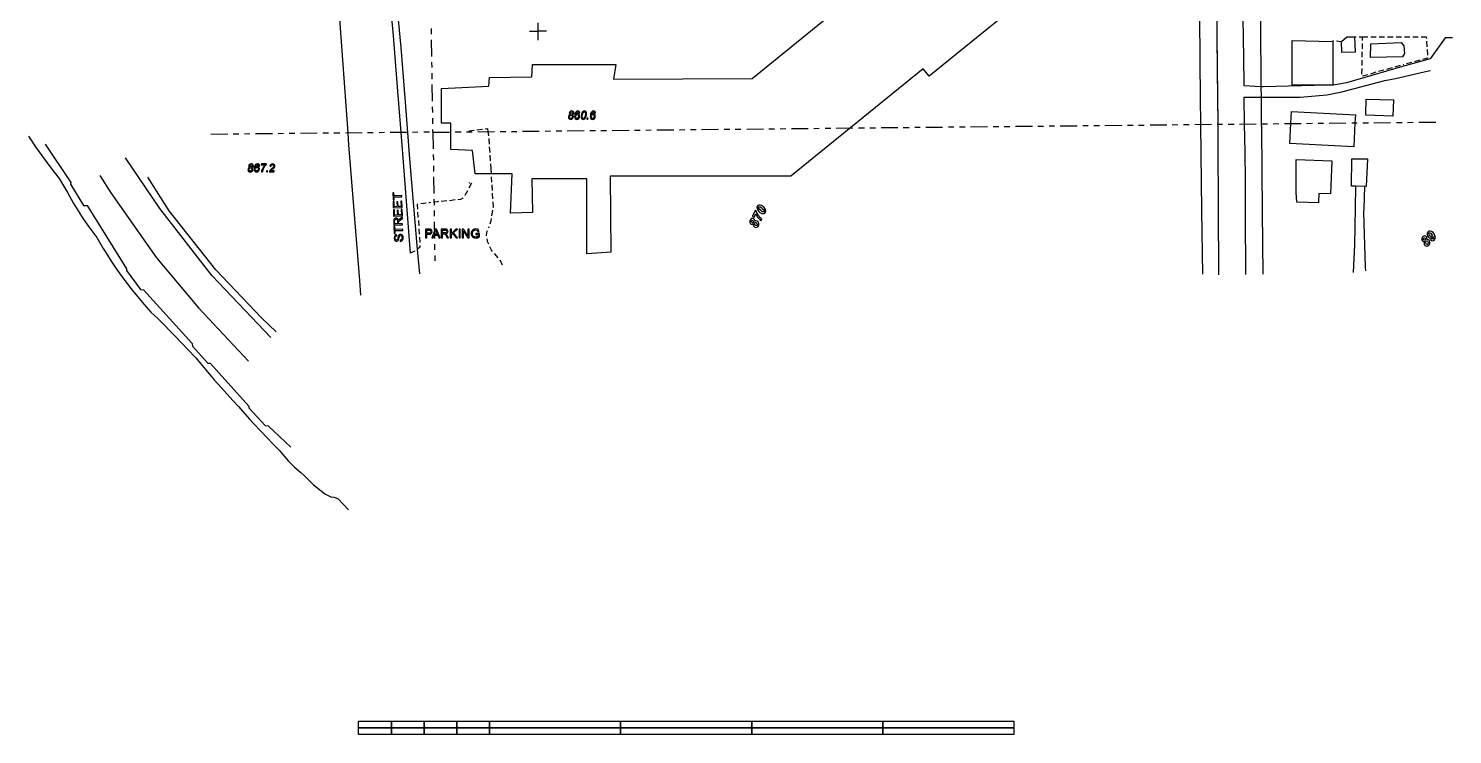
# Model space of a CAD drawing. Header units: feet. Extents: x -3749 to 14959, y 505 to 21005.
# Drawn here: x -3693 to 13255, y 505 to 8911 of the extents above; entities that cross this region are included whole.
import ezdxf

# ---------------------------------------------------------------- set-up
doc = ezdxf.new("R2010")
doc.units = ezdxf.units.FT
doc.layers.add('Topo', color=7, linetype='CONTINUOUS')

msp = doc.modelspace()

# ---------------------------------------------------------------- linework, layer by layer
at = {"layer": 'Topo', "color": 7}
for points in [[(627, 9989), (635, 9893), (667, 9429), (739, 8685), (787, 8085)], [(595, 9385), (647, 8825)], [(595, 9385), (647, 8825)], [(-17, 9269), (-5, 9189), (107, 7669)], [(10459, 8457), (10451, 9237), (10451, 9309)], [(10459, 8409), (10451, 9225)], [(10967, 9289), (10975, 8361)], [(10243, 9073), (10247, 8517), (10251, 8093)], [(10775, 8269), (10767, 8817), (10763, 9021)], [(647, 8825), (691, 8265)], [(647, 8825), (691, 8265)], [(2271, 8877), (2371, 8877)], [(2371, 8977), (2371, 8773)], [(2471, 8877), (2371, 8877)], [(13255, 8801), (13167, 8801), (12991, 8549), (12631, 8449)], [(10467, 7773), (10459, 8457)], [(10467, 7773), (10459, 8409)], [(10975, 8361), (10975, 8237)], [(10979, 8093), (11443, 8093), (11759, 8121), (11939, 8157), (12451, 8293), (12575, 8317)], [(12631, 8449), (12307, 8357), (11995, 8265), (11903, 8249), (11839, 8237), (11831, 8237)], [(12575, 8317), (12971, 8405), (12995, 8409)], [(691, 8265), (739, 7673)], [(691, 8265), (739, 7673)], [(10775, 8229), (10775, 8269)], [(10975, 8217), (10775, 8229)], [(11759, 8237), (11003, 8217), (10975, 8217)], [(10975, 8237), (10975, 8217)], [(10975, 8217), (10979, 8093)], [(787, 8085), (819, 7673)], [(10251, 8093), (10255, 7769)], [(10779, 7777), (10775, 8093)], [(10775, 8093), (10979, 8093)], [(10979, 8093), (10979, 7777)], [(107, 7669), (107, 7665)], [(107, 7665), (115, 7525), (247, 5909), (259, 5737)], [(739, 7673), (739, 7673)], [(739, 7673), (739, 7673)], [(739, 7673), (763, 7369)], [(739, 7673), (763, 7369)], [(819, 7673), (819, 7673)], [(819, 7673), (843, 7361), (935, 6281)], [(10255, 7769), (10255, 7769)], [(10255, 7769), (10267, 6741)], [(10467, 7773), (10467, 7773)], [(10467, 7773), (10467, 7773)], [(10467, 7637), (10467, 7773)], [(10467, 7637), (10467, 7773)], [(10467, 7553), (10467, 7637)], [(10467, 7553), (10467, 7637)], [(10779, 7777), (10779, 7777)], [(10787, 7437), (10779, 7777)], [(10979, 7777), (10979, 7777)], [(10979, 7777), (10983, 7725)], [(10983, 7725), (10991, 6729)], [(-3493, 7533), (-3189, 7077), (-3193, 7057), (-3037, 6805), (-2993, 6805), (-2525, 6049), (-2525, 6029), (-2361, 5805), (-2325, 5801), (-1745, 5161), (-1741, 5129), (-1557, 4925), (-1529, 4925), (-1069, 4413), (-1069, 4393), (-877, 4185), (-841, 4181), (-569, 3925)], [(10471, 6761), (10467, 7553)], [(10471, 6761), (10467, 7553)], [(-809, 5233), (-1505, 5965), (-2129, 6769), (-2537, 7369)], [(763, 7369), (851, 6237)], [(763, 7369), (851, 6237)], [(10791, 6665), (10791, 7101), (10787, 7437)], [(-2845, 7161), (-2713, 6953), (-2169, 6181), (-1669, 5585), (-1073, 4949)], [(-745, 5301), (-921, 5465), (-1465, 6037), (-2017, 6741), (-2273, 7141)], [(12099, 6773), (12103, 7033)], [(12203, 6769), (12211, 7029)], [(10267, 6741), (10279, 5985)], [(10475, 5977), (10475, 5993), (10471, 6761)], [(10475, 5993), (10471, 6761)], [(10795, 5981), (10795, 6013), (10791, 6665)], [(10991, 6729), (10999, 5985)], [(12075, 6005), (12091, 6337), (12099, 6773)], [(12223, 6025), (12219, 6073), (12199, 6725), (12203, 6769)], [(935, 6281), (959, 5989)]]:
    msp.add_lwpolyline(points, dxfattribs=at)
at = {"layer": 'Topo', "color": 1}
for points in [[(8547, 9577), (7027, 8345), (6955, 8429), (5379, 7153)], [(5379, 7153), (3231, 7153), (3239, 6249), (2951, 6229), (2951, 7121), (2299, 7121), (2307, 6721), (2043, 6713), (2063, 7181), (1623, 7181), (1591, 7457), (1335, 7469), (1335, 7785), (1223, 7785), (1223, 8197), (1787, 8225), (1795, 8329), (2299, 8337), (2307, 8481), (3299, 8481), (3271, 8309), (4919, 8317), (6291, 9433)], [(1103, 8845), (1103, 8909)], [(12095, 8629), (11939, 8625), (11935, 8757), (11999, 8813), (12087, 8813), (12095, 8629)], [(12087, 8813), (12107, 8813)], [(12143, 8813), (12183, 8813)], [(12183, 8769), (12183, 8813)], [(12183, 8813), (12247, 8813)], [(12283, 8813), (12347, 8813)], [(12383, 8813), (12447, 8813)], [(12483, 8813), (12547, 8813)], [(12583, 8813), (12647, 8813)], [(12683, 8813), (12747, 8813)], [(12783, 8813), (12847, 8813)], [(12883, 8813), (12927, 8813)], [(12927, 8813), (12943, 8813), (12947, 8793)], [(1107, 8577), (1103, 8777)], [(11831, 8757), (11831, 8237), (11759, 8237), (11347, 8237), (11347, 8661), (11347, 8769), (11831, 8757)], [(11831, 8769), (11839, 8769)], [(11875, 8765), (11935, 8757)], [(12183, 8669), (12183, 8733)], [(12675, 8705), (12683, 8613), (12659, 8573), (12279, 8565), (12283, 8729), (12643, 8745), (12675, 8705)], [(12947, 8761), (12951, 8693)], [(12955, 8661), (12959, 8593)], [(1111, 8445), (1107, 8509)], [(12179, 8569), (12179, 8633)], [(12179, 8469), (12179, 8533)], [(12671, 8477), (12667, 8477)], [(12675, 8477), (12671, 8477)], [(12771, 8505), (12707, 8489)], [(12867, 8533), (12803, 8513)], [(12959, 8561), (12959, 8557), (12899, 8541)], [(1111, 8309), (1111, 8377)], [(12175, 8369), (12179, 8433)], [(12247, 8361), (12183, 8345)], [(12343, 8389), (12279, 8369)], [(12439, 8413), (12375, 8397)], [(12535, 8441), (12471, 8421)], [(12631, 8469), (12567, 8449)], [(1115, 8045), (1111, 8245)], [(1119, 7909), (1115, 7977)], [(12551, 8061), (12543, 7869), (12223, 7877), (12227, 8069), (12551, 8061)], [(1119, 7777), (1119, 7845)], [(2755, 7885), (2747, 7881), (2739, 7877), (2735, 7865), (2735, 7857), (2735, 7845), (2743, 7837), (2751, 7833), (2759, 7829), (2775, 7833), (2783, 7841), (2791, 7853), (2795, 7865), (2791, 7877), (2783, 7885), (2791, 7889), (2795, 7893), (2799, 7897), (2799, 7905), (2799, 7913), (2791, 7921), (2783, 7925), (2771, 7929), (2759, 7925), (2751, 7917), (2747, 7909), (2743, 7901), (2747, 7893), (2755, 7885)], [(2747, 7857), (2747, 7865), (2751, 7873), (2759, 7877), (2767, 7877), (2779, 7873), (2779, 7869), (2783, 7865), (2779, 7857), (2779, 7849), (2771, 7845), (2763, 7841), (2755, 7845), (2747, 7849), (2747, 7857)], [(2755, 7901), (2759, 7909), (2763, 7913), (2775, 7917), (2783, 7913), (2787, 7909), (2787, 7905), (2787, 7897), (2783, 7893), (2779, 7893), (2771, 7889), (2759, 7893), (2755, 7897), (2755, 7901)], [(2823, 7885), (2827, 7901), (2835, 7905), (2839, 7913), (2843, 7917), (2847, 7917), (2855, 7913), (2863, 7905), (2871, 7905), (2871, 7913), (2863, 7921), (2859, 7925), (2851, 7929), (2835, 7925), (2823, 7913), (2811, 7893), (2811, 7877), (2807, 7865), (2811, 7849), (2815, 7837), (2823, 7833), (2835, 7829), (2847, 7833), (2859, 7841), (2867, 7853), (2867, 7869), (2867, 7881), (2859, 7889), (2855, 7893), (2843, 7897), (2835, 7893), (2823, 7885)], [(2819, 7861), (2823, 7869), (2827, 7877), (2831, 7881), (2839, 7885), (2847, 7881), (2851, 7881), (2855, 7873), (2855, 7865), (2851, 7853), (2843, 7845), (2835, 7841), (2831, 7845), (2823, 7849), (2823, 7853), (2819, 7861)], [(2883, 7865), (2883, 7849), (2891, 7837), (2899, 7833), (2907, 7829), (2919, 7833), (2927, 7837), (2935, 7849), (2943, 7865), (2947, 7881), (2947, 7897), (2947, 7909), (2939, 7921), (2931, 7925), (2923, 7929), (2911, 7925), (2903, 7921), (2895, 7909), (2891, 7901), (2887, 7889), (2883, 7865)], [(2895, 7861), (2895, 7869), (2899, 7881), (2903, 7897), (2907, 7905), (2915, 7913), (2923, 7917), (2927, 7913), (2931, 7913), (2935, 7905), (2935, 7897), (2935, 7885), (2931, 7873), (2927, 7857), (2919, 7849), (2915, 7845), (2907, 7841), (2903, 7845), (2895, 7849), (2895, 7853), (2895, 7861)], [(2951, 7833), (2963, 7833), (2967, 7845), (2955, 7845), (2951, 7833)], [(3007, 7885), (3015, 7901), (3019, 7905), (3023, 7913), (3027, 7917), (3031, 7917), (3039, 7913), (3047, 7905), (3055, 7905), (3055, 7913), (3047, 7921), (3043, 7925), (3035, 7929), (3019, 7925), (3007, 7913), (2995, 7893), (2995, 7877), (2991, 7865), (2995, 7849), (2999, 7837), (3007, 7833), (3019, 7829), (3031, 7833), (3043, 7841), (3051, 7853), (3051, 7869), (3051, 7881), (3043, 7889), (3039, 7893), (3027, 7897), (3019, 7893), (3007, 7885)], [(3003, 7861), (3007, 7869), (3011, 7877), (3015, 7881), (3023, 7885), (3031, 7881), (3035, 7881), (3039, 7873), (3039, 7865), (3035, 7853), (3027, 7845), (3019, 7841), (3015, 7845), (3007, 7849), (3007, 7853), (3003, 7861)], [(12099, 7881), (12091, 7789), (12079, 7501), (11319, 7541), (11331, 7781), (11339, 7921), (12099, 7881)], [(12719, 7793), (12787, 7797)], [(12855, 7797), (13055, 7797)], [(-1321, 7653), (-1521, 7649)], [(-1189, 7653), (-1257, 7653)], [(-1057, 7657), (-1121, 7653)], [(-789, 7657), (-989, 7657)], [(-657, 7661), (-721, 7657)], [(-521, 7661), (-589, 7661)], [(-257, 7665), (-457, 7661)], [(-121, 7665), (-189, 7665)], [(11, 7665), (-57, 7665)], [(279, 7669), (79, 7665)], [(411, 7669), (343, 7669)], [(543, 7673), (479, 7669)], [(811, 7673), (611, 7673)], [(943, 7677), (879, 7673)], [(1079, 7677), (1011, 7677)], [(1119, 7677), (1119, 7709)], [(1119, 7677), (1123, 7477)], [(1119, 7677), (1319, 7677)], [(1387, 7681), (1455, 7681)], [(1519, 7681), (1587, 7681)], [(1611, 7697), (1547, 7689)], [(1711, 7709), (1643, 7701)], [(1655, 7681), (1855, 7685)], [(1779, 7685), (1779, 7685), (1775, 7717), (1743, 7713)], [(1787, 7633), (1779, 7685)], [(1919, 7685), (1987, 7685)], [(2055, 7685), (2119, 7685)], [(2187, 7689), (2387, 7689)], [(2455, 7689), (2519, 7693)], [(2587, 7693), (2655, 7693)], [(2719, 7693), (2919, 7697)], [(2987, 7697), (3055, 7697)], [(3119, 7697), (3187, 7697)], [(3255, 7697), (3455, 7701)], [(3519, 7701), (3587, 7701)], [(3655, 7701), (3719, 7705)], [(3787, 7705), (3987, 7705)], [(4055, 7705), (4119, 7709)], [(4187, 7709), (4255, 7709)], [(4319, 7709), (4519, 7713)], [(4587, 7713), (4655, 7713)], [(4719, 7713), (4787, 7713)], [(4855, 7713), (5055, 7717)], [(5119, 7717), (5187, 7717)], [(5255, 7717), (5319, 7721)], [(5387, 7721), (5587, 7721)], [(5655, 7721), (5719, 7725)], [(5787, 7725), (5855, 7725)], [(5919, 7725), (6119, 7729)], [(6187, 7729), (6255, 7729)], [(6319, 7729), (6387, 7729)], [(6455, 7733), (6655, 7733)], [(6719, 7733), (6787, 7733)], [(6855, 7737), (6919, 7737)], [(6987, 7737), (7187, 7737)], [(7255, 7741), (7319, 7741)], [(7387, 7741), (7455, 7741)], [(7519, 7741), (7719, 7745)], [(7787, 7745), (7855, 7745)], [(7919, 7745), (7987, 7745)], [(8055, 7749), (8255, 7749)], [(8319, 7749), (8387, 7749)], [(8455, 7753), (8519, 7753)], [(8587, 7753), (8787, 7753)], [(8855, 7757), (8919, 7757)], [(8987, 7757), (9055, 7757)], [(9119, 7757), (9319, 7761)], [(9387, 7761), (9455, 7761)], [(9519, 7761), (9587, 7761)], [(9655, 7765), (9855, 7765)], [(9919, 7765), (9987, 7769)], [(10055, 7769), (10119, 7769)], [(10187, 7769), (10387, 7773)], [(10455, 7773), (10519, 7773)], [(10587, 7773), (10655, 7773)], [(10719, 7773), (10919, 7777)], [(10987, 7777), (11055, 7777)], [(11119, 7777), (11187, 7781)], [(11255, 7781), (11455, 7781)], [(11519, 7781), (11587, 7785)], [(11655, 7785), (11719, 7785)], [(11787, 7785), (11987, 7789)], [(12055, 7789), (12119, 7789)], [(12187, 7789), (12255, 7789)], [(12319, 7789), (12519, 7793)], [(12587, 7793), (12655, 7793)], [(1795, 7533), (1791, 7585), (1791, 7601)], [(1803, 7433), (1795, 7501)], [(-1061, 7257), (-1069, 7253), (-1073, 7249), (-1077, 7241), (-1081, 7229), (-1077, 7221), (-1073, 7209), (-1065, 7205), (-1053, 7205), (-1041, 7205), (-1029, 7213), (-1021, 7225), (-1021, 7237), (-1025, 7249), (-1033, 7257), (-1025, 7261), (-1017, 7265), (-1013, 7273), (-1013, 7277), (-1017, 7285), (-1021, 7293), (-1029, 7301), (-1041, 7301), (-1053, 7297), (-1065, 7293), (-1069, 7285), (-1069, 7277), (-1069, 7265), (-1061, 7257)], [(-1057, 7273), (-1057, 7281), (-1049, 7285), (-1041, 7289), (-1029, 7285), (-1025, 7281), (-1025, 7277), (-1029, 7273), (-1029, 7269), (-1037, 7265), (-1045, 7265), (-1053, 7265), (-1057, 7269), (-1057, 7273)], [(-989, 7257), (-985, 7273), (-981, 7281), (-977, 7285), (-969, 7289), (-965, 7289), (-957, 7285), (-953, 7277), (-941, 7277), (-945, 7289), (-949, 7293), (-957, 7301), (-965, 7301), (-981, 7297), (-993, 7285), (-1001, 7265), (-1005, 7253), (-1005, 7237), (-1005, 7221), (-997, 7213), (-989, 7205), (-977, 7205), (-965, 7205), (-957, 7213), (-949, 7225), (-945, 7241), (-949, 7253), (-953, 7261), (-961, 7269), (-969, 7269), (-981, 7265), (-989, 7257)], [(-921, 7205), (-909, 7205), (-901, 7229), (-893, 7253), (-881, 7273), (-865, 7289), (-861, 7301), (-921, 7301), (-925, 7289), (-877, 7289), (-889, 7273), (-901, 7261), (-917, 7229), (-921, 7217), (-921, 7205)], [(-829, 7205), (-769, 7205), (-769, 7217), (-813, 7217), (-805, 7225), (-801, 7229), (-793, 7237), (-781, 7241), (-773, 7249), (-769, 7253), (-765, 7257), (-761, 7265), (-761, 7277), (-765, 7289), (-773, 7297), (-789, 7301), (-801, 7297), (-809, 7293), (-817, 7285), (-821, 7273), (-809, 7269), (-805, 7277), (-801, 7285), (-793, 7289), (-789, 7289), (-781, 7289), (-777, 7285), (-773, 7281), (-773, 7273), (-773, 7269), (-781, 7257), (-785, 7253), (-793, 7249), (-805, 7237), (-813, 7229), (-821, 7221), (-829, 7205)], [(1123, 7409), (1127, 7345)], [(1807, 7337), (1803, 7401)], [(1815, 7241), (1811, 7301)], [(11819, 7337), (11803, 6941), (11663, 6945), (11659, 6837), (11403, 6845), (11395, 6961), (11395, 7353), (11819, 7337)], [(12243, 7361), (12227, 7029), (12103, 7033), (12051, 7033), (12055, 7361), (12243, 7361)], [(-1069, 7229), (-1065, 7237), (-1061, 7245), (-1057, 7249), (-1049, 7253), (-1037, 7249), (-1033, 7241), (-1033, 7237), (-1033, 7229), (-1037, 7225), (-1045, 7217), (-1053, 7217), (-1061, 7217), (-1065, 7221), (-1069, 7229)], [(-993, 7233), (-993, 7241), (-989, 7249), (-981, 7257), (-973, 7257), (-969, 7257), (-961, 7253), (-957, 7245), (-957, 7241), (-961, 7229), (-969, 7217), (-977, 7217), (-985, 7217), (-989, 7221), (-993, 7225), (-993, 7233)], [(-861, 7205), (-849, 7205), (-849, 7217), (-861, 7217), (-861, 7205)], [(1127, 7277), (1127, 7209)], [(1127, 7145), (1131, 6945)], [(1819, 7181), (1815, 7241)], [(1823, 7081), (1819, 7145)], [(751, 6905), (751, 6921), (659, 6917), (655, 6953), (643, 6953), (647, 6869), (659, 6869), (659, 6905), (751, 6905)], [(1531, 6977), (1499, 6921), (1499, 6921)], [(1579, 7069), (1547, 7009)], [(1551, 7073), (1563, 7077)], [(1831, 6981), (1827, 7049)], [(1835, 6881), (1831, 6949)], [(755, 6781), (751, 6857), (739, 6857), (743, 6793), (707, 6793), (703, 6849), (691, 6849), (695, 6793), (659, 6789), (659, 6853), (647, 6853), (647, 6777), (755, 6781)], [(939, 6821), (935, 6821), (939, 6761)], [(1039, 6833), (975, 6825)], [(1079, 6837), (1071, 6837)], [(1091, 6841), (1079, 6837)], [(1131, 6845), (1127, 6845)], [(1131, 6877), (1135, 6809)], [(1135, 6845), (1131, 6845)], [(1187, 6853), (1175, 6849), (1135, 6845)], [(1287, 6861), (1219, 6853)], [(1387, 6869), (1319, 6861)], [(1479, 6893), (1475, 6889), (1447, 6873), (1419, 6869)], [(1839, 6781), (1843, 6789), (1839, 6849)], [(5027, 6713), (5043, 6705), (5059, 6709), (5071, 6713), (5079, 6725), (5083, 6737), (5079, 6753), (5075, 6765), (5063, 6781), (5047, 6793), (5031, 6805), (5015, 6809), (4999, 6809), (4987, 6805), (4979, 6793), (4975, 6781), (4979, 6765), (4987, 6749), (4999, 6733), (5011, 6721), (5027, 6713)], [(5043, 6729), (5031, 6737), (5019, 6749), (5003, 6761), (4995, 6773), (4995, 6781), (4995, 6785), (5003, 6789), (5007, 6789), (5015, 6789), (5027, 6781), (5039, 6769), (5055, 6757), (5063, 6745), (5063, 6737), (5063, 6733), (5059, 6729), (5055, 6729), (5051, 6729), (5043, 6729)], [(759, 6681), (755, 6757), (743, 6757), (747, 6693), (711, 6693), (707, 6749), (695, 6749), (699, 6693), (663, 6689), (663, 6753), (651, 6753), (651, 6677), (759, 6681)], [(759, 6573), (759, 6585), (715, 6585), (711, 6601), (711, 6609), (715, 6613), (723, 6621), (727, 6625), (735, 6633), (759, 6649), (759, 6665), (731, 6645), (715, 6633), (711, 6625), (707, 6637), (699, 6649), (691, 6653), (683, 6653), (671, 6653), (667, 6649), (659, 6645), (655, 6637), (655, 6629), (655, 6617), (655, 6569), (759, 6573)], [(699, 6585), (667, 6585), (663, 6617), (667, 6625), (671, 6633), (675, 6637), (683, 6641), (691, 6637), (699, 6629), (699, 6621), (699, 6613), (699, 6585)], [(939, 6725), (943, 6661)], [(947, 6625), (951, 6561)], [(1135, 6745), (1135, 6677)], [(1803, 6585), (1815, 6625), (1819, 6649)], [(1823, 6681), (1835, 6749)], [(4931, 6585), (4931, 6573), (4935, 6561), (4943, 6553), (4951, 6545), (4963, 6541), (4975, 6545), (4987, 6549), (4995, 6561), (4999, 6569), (4999, 6581), (4999, 6589), (4995, 6597), (4991, 6609), (4979, 6617), (4963, 6621), (4959, 6621), (4951, 6617), (4951, 6625), (4947, 6633), (4943, 6641), (4935, 6645), (4927, 6649), (4915, 6649), (4903, 6641), (4895, 6629), (4891, 6621), (4891, 6609), (4891, 6601), (4895, 6593), (4899, 6585), (4907, 6581), (4919, 6581), (4931, 6585)], [(4919, 6601), (4911, 6609), (4911, 6613), (4911, 6621), (4919, 6625), (4927, 6625), (4931, 6621), (4935, 6617), (4935, 6609), (4935, 6605), (4927, 6597), (4923, 6597), (4919, 6601)], [(4939, 6661), (4963, 6705), (4979, 6669), (5007, 6641), (5015, 6629), (5023, 6621), (5035, 6641), (5027, 6649), (5015, 6661), (4995, 6685), (4979, 6713), (4971, 6725), (4971, 6733), (4955, 6745), (4923, 6677), (4939, 6661)], [(763, 6505), (763, 6521), (671, 6517), (667, 6553), (655, 6553), (659, 6469), (671, 6469), (671, 6505), (763, 6505)], [(731, 6373), (743, 6377), (751, 6381), (759, 6389), (763, 6397), (767, 6405), (767, 6421), (767, 6429), (763, 6441), (759, 6449), (751, 6453), (743, 6457), (735, 6457), (727, 6457), (719, 6453), (715, 6449), (707, 6441), (707, 6429), (703, 6417), (699, 6401), (695, 6393), (691, 6393), (687, 6389), (679, 6393), (675, 6397), (671, 6405), (671, 6413), (671, 6425), (675, 6433), (679, 6437), (691, 6441), (687, 6453), (679, 6453), (671, 6449), (663, 6433), (659, 6413), (663, 6393), (667, 6385), (675, 6381), (679, 6377), (687, 6377), (695, 6377), (703, 6381), (707, 6385), (711, 6393), (715, 6401), (715, 6413), (719, 6425), (723, 6433), (727, 6441), (735, 6445), (747, 6441), (751, 6433), (755, 6421), (751, 6401), (747, 6397), (743, 6393), (731, 6389), (731, 6373)], [(951, 6525), (955, 6461)], [(1031, 6417), (1047, 6417), (1047, 6461), (1071, 6461), (1091, 6461), (1099, 6469), (1107, 6481), (1111, 6493), (1107, 6505), (1099, 6517), (1087, 6521), (1079, 6521), (1071, 6521), (1031, 6521), (1031, 6417)], [(1047, 6473), (1047, 6509), (1071, 6509), (1079, 6509), (1083, 6509), (1091, 6501), (1095, 6493), (1095, 6485), (1091, 6477), (1083, 6473), (1071, 6473), (1047, 6473)], [(1107, 6417), (1123, 6417), (1135, 6449), (1179, 6449), (1191, 6417), (1207, 6417), (1163, 6521), (1147, 6521), (1107, 6417)], [(1135, 6609), (1139, 6409)], [(1139, 6461), (1147, 6489), (1155, 6509), (1159, 6501), (1163, 6489), (1175, 6461), (1139, 6461)], [(1219, 6417), (1235, 6417), (1235, 6465), (1247, 6465), (1255, 6465), (1263, 6461), (1271, 6453), (1275, 6449), (1279, 6441), (1291, 6417), (1307, 6417), (1291, 6445), (1279, 6461), (1271, 6465), (1287, 6469), (1295, 6477), (1299, 6485), (1303, 6493), (1299, 6501), (1295, 6509), (1291, 6517), (1287, 6521), (1275, 6521), (1263, 6521), (1219, 6521), (1219, 6417)], [(1235, 6477), (1235, 6509), (1267, 6509), (1275, 6509), (1283, 6505), (1287, 6501), (1287, 6493), (1283, 6485), (1275, 6477), (1271, 6477), (1263, 6477), (1235, 6477)], [(1327, 6417), (1343, 6417), (1343, 6453), (1359, 6469), (1399, 6417), (1415, 6417), (1367, 6477), (1415, 6521), (1395, 6521), (1343, 6469), (1343, 6521), (1327, 6521), (1327, 6417)], [(1431, 6417), (1443, 6417), (1443, 6521), (1431, 6521), (1431, 6417)], [(1467, 6417), (1483, 6417), (1483, 6497), (1535, 6417), (1551, 6417), (1551, 6521), (1535, 6521), (1535, 6441), (1483, 6521), (1467, 6521), (1467, 6417)], [(1631, 6457), (1659, 6457), (1659, 6437), (1655, 6433), (1647, 6429), (1639, 6429), (1627, 6425), (1619, 6429), (1607, 6429), (1599, 6437), (1595, 6445), (1591, 6457), (1591, 6469), (1591, 6481), (1595, 6489), (1599, 6501), (1611, 6509), (1627, 6513), (1643, 6509), (1651, 6501), (1659, 6489), (1671, 6493), (1667, 6501), (1663, 6509), (1659, 6517), (1651, 6521), (1627, 6525), (1615, 6521), (1599, 6517), (1591, 6509), (1583, 6497), (1575, 6485), (1575, 6469), (1575, 6453), (1583, 6441), (1591, 6429), (1603, 6421), (1615, 6417), (1631, 6413), (1639, 6417), (1651, 6417), (1663, 6425), (1675, 6429), (1675, 6469), (1631, 6469), (1631, 6457)], [(1759, 6441), (1759, 6449), (1767, 6497), (1771, 6505)], [(1783, 6537), (1787, 6541)], [(1787, 6541), (1791, 6553)], [(4963, 6565), (4955, 6573), (4947, 6577), (4947, 6585), (4947, 6593), (4955, 6601), (4963, 6601), (4967, 6597), (4979, 6585), (4983, 6577), (4979, 6569), (4971, 6565), (4967, 6565), (4963, 6565)], [(12923, 6373), (12919, 6361), (12919, 6353), (12919, 6341), (12927, 6333), (12939, 6325), (12951, 6321), (12963, 6325), (12975, 6333), (12979, 6341), (12987, 6349), (12987, 6357), (12987, 6365), (12983, 6381), (12979, 6389), (12963, 6397), (12951, 6397), (12951, 6409), (12951, 6417), (12951, 6425), (12947, 6429), (12935, 6437), (12927, 6441), (12915, 6437), (12903, 6429), (12895, 6421), (12891, 6413), (12891, 6401), (12891, 6393), (12899, 6381), (12907, 6373), (12923, 6373)], [(12995, 6393), (13007, 6385), (13015, 6381), (13027, 6385), (13039, 6393), (13043, 6401), (13047, 6409), (13051, 6421), (13047, 6433), (13043, 6445), (13039, 6457), (13031, 6469), (13023, 6481), (13007, 6493), (12991, 6497), (12979, 6497), (12967, 6489), (12955, 6473), (12955, 6457), (12959, 6441), (12967, 6429), (12979, 6417), (12991, 6417), (13003, 6417), (13015, 6425), (13019, 6429), (13023, 6437), (13027, 6425), (13031, 6417), (13027, 6409), (13027, 6405), (13019, 6401), (13015, 6405), (13011, 6409), (12995, 6393)], [(12999, 6469), (13007, 6457), (13011, 6453), (13011, 6445), (13007, 6437), (13003, 6433), (12999, 6433), (12991, 6437), (12987, 6441), (12979, 6453), (12975, 6461), (12975, 6469), (12979, 6473), (12983, 6477), (12987, 6477), (12995, 6477), (12999, 6469)], [(935, 6281), (931, 6281)], [(963, 6329), (963, 6309), (935, 6281)], [(959, 6425), (963, 6361)], [(1139, 6345), (1139, 6277)], [(1787, 6345), (1771, 6373), (1771, 6385), (1767, 6405)], [(1831, 6257), (1819, 6273), (1799, 6313)], [(12915, 6393), (12911, 6397), (12911, 6405), (12911, 6409), (12915, 6417), (12923, 6417), (12931, 6413), (12935, 6409), (12935, 6405), (12935, 6397), (12931, 6393), (12927, 6389), (12923, 6389), (12919, 6389), (12915, 6393)], [(12943, 6349), (12939, 6357), (12935, 6365), (12935, 6373), (12939, 6377), (12951, 6381), (12955, 6381), (12959, 6377), (12963, 6369), (12967, 6361), (12967, 6353), (12963, 6345), (12959, 6341), (12955, 6341), (12947, 6345), (12943, 6349)], [(907, 6261), (851, 6237)], [(1143, 6209), (1143, 6145)], [(1899, 6181), (1855, 6233)], [(1947, 6093), (1919, 6153)]]:
    msp.add_lwpolyline(points, dxfattribs=at)
at = {"layer": 'Topo', "color": 5}
msp.add_lwpolyline([(-3693, 7629), (-3609, 7501), (-3473, 7317), (-3389, 7201), (-3329, 7125), (-3265, 7017), (-3229, 6957), (-3161, 6837), (-3041, 6645), (-2973, 6549), (-2881, 6421), (-2805, 6293), (-2753, 6213), (-2709, 6141), (-2653, 6057), (-2593, 5973), (-2529, 5889), (-2461, 5801), (-2393, 5717), (-2321, 5629), (-2237, 5533), (-2149, 5453), (-2077, 5381), (-2005, 5309), (-1957, 5261), (-1705, 4993), (-1601, 4869), (-1481, 4729), (-1401, 4637), (-1261, 4481), (-1193, 4409), (-1145, 4353), (-1057, 4257), (-1009, 4205), (-929, 4117), (-849, 4033), (-789, 3969), (-705, 3885), (-649, 3821), (-601, 3765), (-529, 3693), (-453, 3625), (-413, 3589), (-373, 3549), (-329, 3505), (-301, 3477), (-229, 3421), (-165, 3369), (-125, 3349), (-93, 3337), (-53, 3333), (-9, 3313), (115, 3181)], dxfattribs=at)
at = {"layer": 'Topo', "color": 7}
for points in [[(235, 585), (235, 665), (627, 665), (627, 585), (235, 585), (235, 585)], [(235, 505), (235, 585), (627, 585), (627, 505), (235, 505), (235, 505)], [(627, 585), (627, 665), (1015, 665), (1015, 585), (627, 585), (627, 585)], [(627, 505), (627, 585), (1015, 585), (1015, 505), (627, 505), (627, 505)], [(1015, 585), (1015, 665), (1407, 665), (1407, 585), (1015, 585), (1015, 585)], [(1015, 505), (1015, 585), (1407, 585), (1407, 505), (1015, 505), (1015, 505)], [(1407, 585), (1407, 665), (1795, 665), (1795, 585), (1407, 585), (1407, 585)], [(1407, 505), (1407, 585), (1795, 585), (1795, 505), (1407, 505), (1407, 505)], [(1795, 585), (1795, 665), (3355, 665), (3355, 585), (1795, 585), (1795, 585)], [(1795, 505), (1795, 585), (3355, 585), (3355, 505), (1795, 505), (1795, 505)], [(3355, 585), (3355, 665), (4915, 665), (4915, 585), (3355, 585), (3355, 585)], [(3355, 505), (3355, 585), (4915, 585), (4915, 505), (3355, 505), (3355, 505)], [(4915, 585), (4915, 665), (6475, 665), (6475, 585), (4915, 585), (4915, 585)], [(4915, 505), (4915, 585), (6475, 585), (6475, 505), (4915, 505), (4915, 505)], [(6475, 585), (6475, 665), (8035, 665), (8035, 585), (6475, 585), (6475, 585)], [(6475, 505), (6475, 585), (8035, 585), (8035, 505), (6475, 505), (6475, 505)]]:
    msp.add_lwpolyline(points, close=True, dxfattribs=at)

doc.saveas('drawing.dxf')
